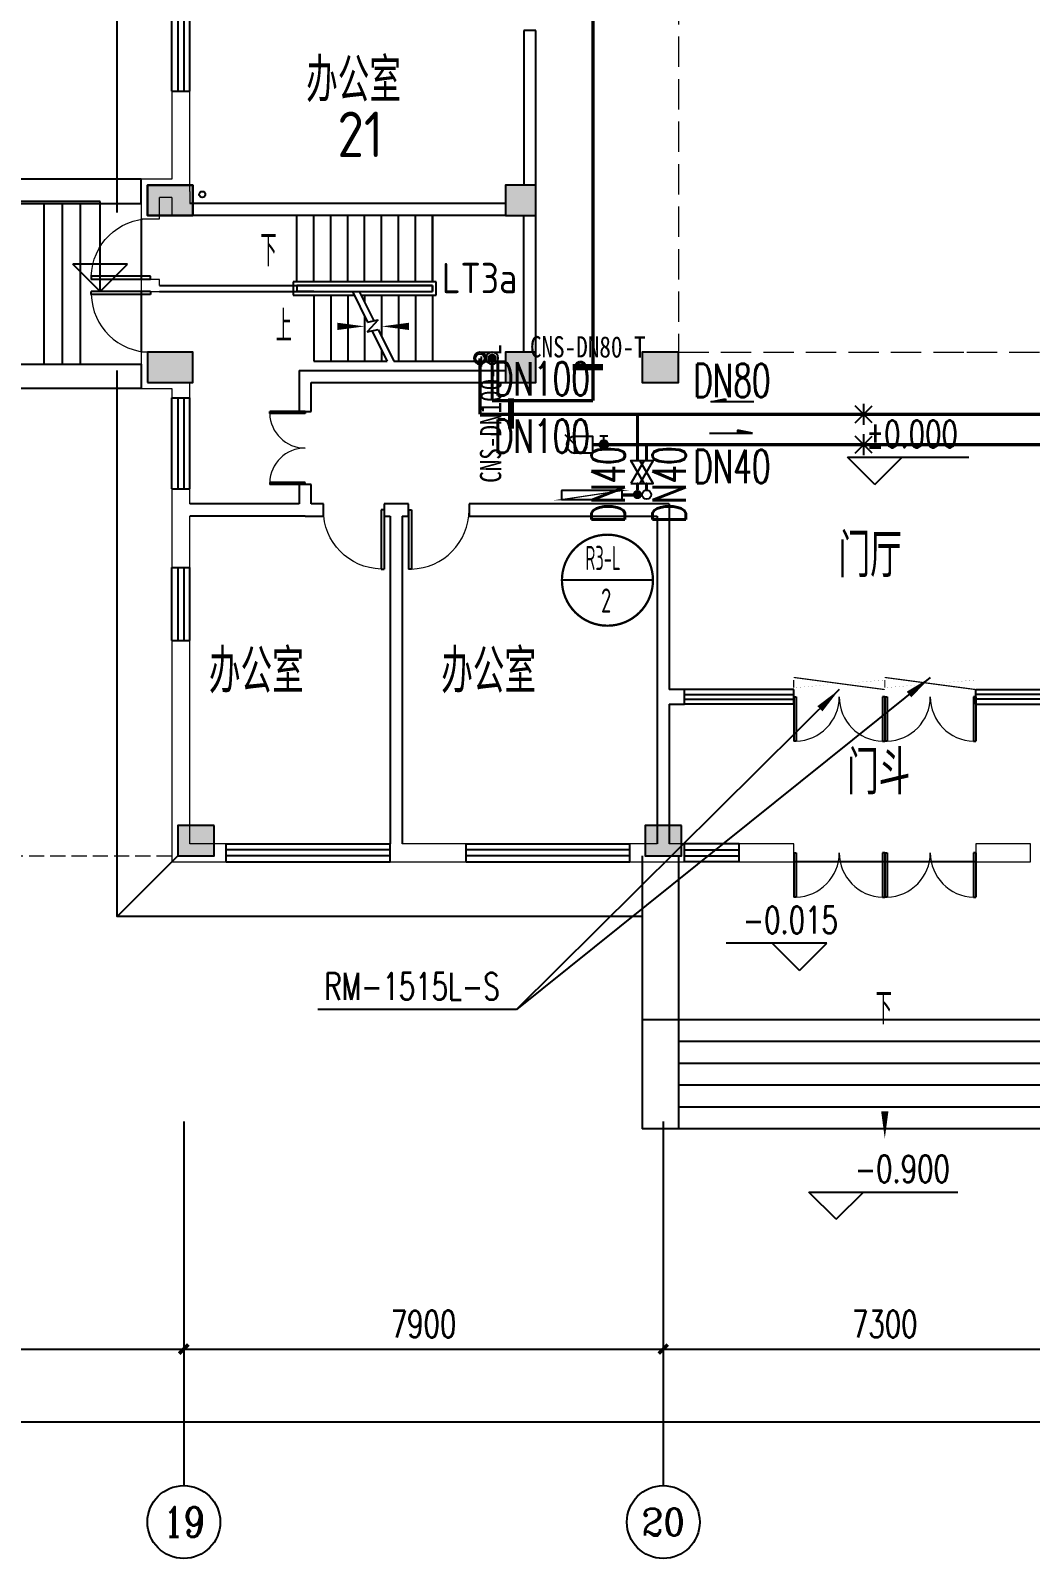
# Model space of a CAD drawing. Extents: x -70335 to 1144202, y 0 to 1100440.
# Drawn here: x 1063317 to 1079792, y 834676 to 859854 of the extents above; entities that cross this region are included whole.
import ezdxf
from ezdxf.enums import TextEntityAlignment as Align

# ---------------------------------------------------------------- set-up
doc = ezdxf.new("R2010")
doc.units = 0
doc.header["$LTSCALE"] = 1000
doc.linetypes.add('DASH', pattern=[0.35, 0.25, -0.1])
for name, color, linetype in [('0-供暖管道管径标注', 4, 'Continuous'), ('1-风管标注', 4, 'Continuous'), ('2-房间名称', 7, 'Continuous'), ('3-建筑', 7, 'Continuous'), ('3-淡显', 8, 'Continuous'), ('AXIS_TEXT', 7, 'Continuous'), ('DIM_IDEN', 3, 'Continuous'), ('DIM_LEAD', 3, 'Continuous'), ('EQ-采暖分集水器', 7, 'Continuous'), ('H-fujian', 7, 'Continuous'), ('PIPE-暖供支管', 4, 'Continuous'), ('PIPE-暖供水', 1, 'Continuous'), ('PIPE-暖回水', 1, 'DASH'), ('VALVE-暖供水', 7, 'Continuous'), ('VALVE-暖回水', 7, 'Continuous'), ('VPIPE-暖供水', 3, 'Continuous'), ('VPIPE-暖回水', 2, 'DASH'), ('VRV-配件', 1, 'Continuous'), ('抗震支吊架', 2, 'Continuous'), ('水', 5, 'Continuous'), ('设备以及附件层', 7, 'Continuous')]:
    doc.layers.add(name, color=color, linetype=linetype)
doc.layers.add('3-深度淡显', color=252, linetype='Continuous', lineweight=0)
doc.styles.add('_TCH_AXIS', font='COMPLEX', dxfattribs={"bigfont": 'GBCBIG'})
doc.styles.add('_TCH_DIM', font='SIMPLEX', dxfattribs={"bigfont": 'GBCBIG'})
doc.styles.add('_TCH_DIM_T3', font='SIMPLEX', dxfattribs={"width": 0.7058823529411765, "bigfont": 'GBCBIG'})
doc.styles.add('A_DIM', font='simplex.shx', dxfattribs={"width": 0.7, "bigfont": 'gbcbig.shx'})
doc.styles.add('COMPLEX', font='COMPLEX')
doc.styles.add('kzcad', font='', dxfattribs={"width": 0.8})
doc.styles.get("Standard").update_dxf_attribs({"font": 'gbenor.shx', "bigfont": 'gbcbig.shx'})
doc.styles.add('设备标注', font='simplex.shx', dxfattribs={"width": 0.7, "bigfont": 'gbcbig.shx'})
doc.styles.get('kzcad').set_extended_font_data('SimSun')
doc.dimstyles.new('_TCH_ARCH&&150', dxfattribs={"dimtxt": 446.25, "dimasz": 150, "dimexe": 375, "dimexo": 450, "dimgap": 189.375, "dimtad": 1, "dimdec": 0, "dimzin": 0, "dimdsep": 46, "dimtxsty": '_TCH_DIM_T3', "dimblk": 'ARCHTICK', "dimcen": 0.09, "dimclrt": 7, "dimazin": 2, "dimtfac": 1, "dimtdec": 0, "dimtix": 1, "dimtmove": 2, "dimatfit": 3, "dimfxl": 1, "dimtolj": 1, "dimtzin": 0, "dimarcsym": 0})

# ---------------------------------------------------------------- blocks, each defined once
blk = doc.blocks.new('*U45')
at = {"layer": 'H-fujian', "color": 30, "const_width": 20}
blk.add_lwpolyline([(-4823.906009129239, -3672.561507411955), (-3323.906009129004, -3672.561507411953), (-3323.906009129004, -3872.561507411953), (-4823.906009129239, -3872.561507411955)], close=True, dxfattribs=at)
blk.add_lwpolyline([(-3323.906009129004, -3872.561507411953), (-4823.906009129239, -3672.561507411955)], dxfattribs=at)
blk = doc.blocks.new('$VALVE$00000295')
at = {"color": 2}
blk.add_lwpolyline([(-125.1919539347655, 72.27960830461234), (-125.1919539347655, -72.27960830461234), (125.1919539347655, 72.27960830461234), (125.1919539347655, -72.27960830461234), (-125.1919539347655, 72.27960830461234)], dxfattribs=at)
for p in [(-125.1919539347655, 0), (125.1919539347655, 0)]:
    blk.add_point(p, dxfattribs=at)
blk = doc.blocks.new('$VALVE$00000780')
at = {"layer": '设备以及附件层'}
for points in [[(-37.25179402805225, -37.25179402805225), (37.25179402805225, 37.25179402805225)], [(37.25179402805225, -37.25179402805225), (-37.25179402805225, 37.25179402805225)], [(0, 45.48797302508319), (0, -45.48797302493767)]]:
    blk.add_lwpolyline(points, dxfattribs=at)
blk = doc.blocks.new('$VALVE$00000927')
h = blk.add_hatch(color=256)
edge = h.paths.add_edge_path()
edge.add_arc((0, 118.3568024529086), 48.35176755389257, 0, 360)
blk.add_lwpolyline([(91.99361626553218, 436.0630503451684, 0.9999999999999999), (-91.99361626553218, 436.0630503451684)], format="xyb")
for points in [[(0, 436.0630503451684), (106.7870583275799, 542.8501086726901)], [(48.35176755394787, 118.3568024529086), (92.00977652252186, 118.3568024529377)], [(92.00977652252186, 74.73444948944962), (92.00977652252186, 161.9791554163967)]]:
    blk.add_lwpolyline(points)
blk.add_lwpolyline([(-91.99361626547761, 436.0630503451684), (91.99361626559403, 436.0630503451684), (91.99361626559403, 241.8554641453957), (-91.99361626547761, 241.8554641453957)], close=True)
at = {"const_width": 40}
blk.add_lwpolyline([(0, 0), (0, 241.8554641453957)], dxfattribs=at)
blk.add_circle((0, 118.3568024529086), 48.35176755389257)
blk = doc.blocks.new('坡向')
at = {"layer": '1-风管标注'}
h = blk.add_hatch(color=256, dxfattribs=at)
h.dxf.hatch_style = 1
h.paths.add_polyline_path([(-283165.9492129674, -104624.4553798684), (-283165.9492129674, -104869.3922791616), (-283119.2745741517, -104869.3922791616)])
for p, q in [((-283165.9492129674, -105333.7510898603), (-283165.9492129674, -104624.4553798684)), ((-283165.9492129674, -104624.4553798684), (-283119.2745741517, -104869.3922791616)), ((-283119.2745741517, -104869.3922791616), (-283165.9492129674, -104869.3922791616))]:
    blk.add_line(p, q, dxfattribs=at)
blk = doc.blocks.new('shui2')
at = {"layer": '水'}
blk.add_circle((566145.0230377471, 435408.2057931646), 50, dxfattribs=at)
blk = doc.blocks.new('$DorLib2D$00000001')
for p, q in [((0.45, 0.9750000000000001), (0.5000000000000002, 0.9750000000000001)), ((0.45, 0), (0.45, 0.9750000000000001)), ((0.5, 0), (0.5, 0.9750000000000001)), ((0.5, 0), (0.45, 0))]:
    blk.add_line(p, q)
at = {"lineweight": 13}
blk.add_arc((0.475, 0), 0.975, 91.4692835813538, 180, dxfattribs=at)
blk = doc.blocks.new('$TCHSYS$WIN2D')
for p, q in [((-0.5, 0.5), (0.5, 0.5)), ((-0.5, 0.5), (-0.4999999999999999, -0.5)), ((0.5, 0.5), (0.4999999999999998, -0.5)), ((0.5, 0.1666666666666666), (-0.5, 0.1666666666666666)), ((0.5, -0.1666666666666667), (-0.5, -0.1666666666666667)), ((-0.4999999999999999, -0.5), (0.5, -0.5))]:
    blk.add_line(p, q)
blk = doc.blocks.new('$DorLib2D$00000002')
for p, q in [((-0.5, -5.684341886080802e-17), (-0.5000000000000007, 0.4875)), ((-0.4750000000000007, 0.4875), (-0.5000000000000007, 0.4875)), ((-0.475, -2.842170943040401e-17), (-0.4750000000000007, 0.4875)), ((0.475, -2.842170943040401e-17), (0.4750000000000007, 0.4875)), ((0.4750000000000007, 0.4875), (0.5000000000000007, 0.4875)), ((0.5, -5.684341886080802e-17), (0.5000000000000007, 0.4875)), ((-0.5, -5.684341886080802e-17), (-0.475, -2.842170943040401e-17)), ((0.5, -5.684341886080802e-17), (0.475, -2.842170943040401e-17))]:
    blk.add_line(p, q)
at = {"lineweight": 13}
for centre, start, end in [((-0.4875, -4.263256414560601e-17), 0, 88.53071641864632), ((0.4875, -4.263256414560601e-17), 91.4692835813537, 180)]:
    blk.add_arc(centre, 0.4875, start, end, dxfattribs=at)
blk = doc.blocks.new('_AXISO')
blk.add_circle((0, 0), 0.5)
at = {"layer": 'AXIS_TEXT', "style": 'COMPLEX', "width": 1.041666666666667}
blk.add_attdef('A', text='', height=0.56, dxfattribs=at).set_placement((-0.25, -0.28), (0.25, -0.28), align=Align.FIT)
blk = doc.blocks.new('_ArchTick')
at = {"color": 0, "linetype": 'ByBlock', "const_width": 0.4}
blk.add_lwpolyline([(-0.5, -0.5), (0.5, 0.5)], dxfattribs=at)
blk = doc.blocks.new('*D3050')
at = {"layer": '3-建筑', "color": 0, "lineweight": -2, "transparency": 16777216}
for p, q in [((949941.7263873867, 841425.5972253473), (949941.7263873867, 836550.5972340291)), ((1089141.726380087, 841425.5972427108), (1089141.726380087, 836550.5972340291)), ((949941.7263873867, 836925.5972340291), (1089141.726380087, 836925.5972340291))]:
    blk.add_line(p, q, dxfattribs=at)
at = {"layer": 'Defpoints', "color": 0, "transparency": 16777216}
for p in [(949941.7263873867, 841875.5972253473), (1089141.726380087, 841875.5972427108), (1089141.726380087, 836925.5972340291)]:
    blk.add_point(p, dxfattribs=at)
at = {"layer": '3-建筑', "color": 0, "lineweight": -2, "transparency": 16777216, "xscale": 150, "yscale": 150, "zscale": 150, "rotation": 180}
blk.add_blockref('_ArchTick', (949941.7263873867, 836925.5972340291), dxfattribs=at)
at = {"layer": '3-建筑', "color": 0, "lineweight": -2, "transparency": 16777216, "xscale": 150, "yscale": 150, "zscale": 150}
blk.add_blockref('_ArchTick', (1089141.726380087, 836925.5972340291), dxfattribs=at)
at = {"layer": '3-建筑', "color": 7, "transparency": 16777216, "insert": (1019541.726383737, 837338.0972340291), "char_height": 446.25, "attachment_point": 5, "style": '_TCH_DIM_T3'}
blk.add_mtext('\\A1;139200', dxfattribs=at)
blk = doc.blocks.new('*D3069')
at = {"layer": '3-建筑', "color": 0, "lineweight": -2, "transparency": 16777216}
for p, q in [((1057641.726377227, 841425.5972387815), (1057641.726377227, 837750.5972392929)), ((1065841.726377227, 841425.5972398043), (1065841.726377227, 837750.5972392929)), ((1057641.726377227, 838125.5972392929), (1065841.726377227, 838125.5972392929))]:
    blk.add_line(p, q, dxfattribs=at)
at = {"layer": 'Defpoints', "color": 0, "transparency": 16777216}
for p in [(1057641.726377227, 841875.5972387815), (1065841.726377227, 841875.5972398043), (1065841.726377227, 838125.5972392929)]:
    blk.add_point(p, dxfattribs=at)
at = {"layer": '3-建筑', "color": 0, "lineweight": -2, "transparency": 16777216, "xscale": 150, "yscale": 150, "zscale": 150, "rotation": 180}
blk.add_blockref('_ArchTick', (1057641.726377227, 838125.5972392929), dxfattribs=at)
at = {"layer": '3-建筑', "color": 0, "lineweight": -2, "transparency": 16777216, "xscale": 150, "yscale": 150, "zscale": 150}
blk.add_blockref('_ArchTick', (1065841.726377227, 838125.5972392929), dxfattribs=at)
at = {"layer": '3-建筑', "color": 7, "transparency": 16777216, "insert": (1061741.726377227, 838538.0972392929), "char_height": 446.25, "attachment_point": 5, "style": '_TCH_DIM_T3'}
blk.add_mtext('\\A1;8200', dxfattribs=at)
blk = doc.blocks.new('*D3070')
at = {"layer": '3-建筑', "color": 0, "lineweight": -2, "transparency": 16777216}
for p, q in [((1065841.726377227, 841425.5972398043), (1065841.726377227, 837750.5972402971)), ((1073741.726377227, 841425.5972407898), (1073741.726377227, 837750.5972402971)), ((1065841.726377227, 838125.5972402971), (1073741.726377227, 838125.5972402971))]:
    blk.add_line(p, q, dxfattribs=at)
at = {"layer": 'Defpoints', "color": 0, "transparency": 16777216}
for p in [(1065841.726377227, 841875.5972398043), (1073741.726377227, 841875.5972407898), (1073741.726377227, 838125.5972402971)]:
    blk.add_point(p, dxfattribs=at)
at = {"layer": '3-建筑', "color": 0, "lineweight": -2, "transparency": 16777216, "xscale": 150, "yscale": 150, "zscale": 150, "rotation": 180}
blk.add_blockref('_ArchTick', (1065841.726377227, 838125.5972402971), dxfattribs=at)
at = {"layer": '3-建筑', "color": 0, "lineweight": -2, "transparency": 16777216, "xscale": 150, "yscale": 150, "zscale": 150}
blk.add_blockref('_ArchTick', (1073741.726377227, 838125.5972402971), dxfattribs=at)
at = {"layer": '3-建筑', "color": 7, "transparency": 16777216, "insert": (1069791.726377227, 838538.0972402971), "char_height": 446.25, "attachment_point": 5, "style": '_TCH_DIM_T3'}
blk.add_mtext('\\A1;7900', dxfattribs=at)
blk = doc.blocks.new('*D3071')
at = {"layer": '3-建筑', "color": 0, "lineweight": -2, "transparency": 16777216}
for p, q in [((1073741.726377227, 841425.5972407898), (1073741.726377227, 837750.5972412451)), ((1081041.726377227, 841425.5972417004), (1081041.726377227, 837750.5972412451)), ((1073741.726377227, 838125.5972412451), (1081041.726377227, 838125.5972412451))]:
    blk.add_line(p, q, dxfattribs=at)
at = {"layer": 'Defpoints', "color": 0, "transparency": 16777216}
for p in [(1073741.726377227, 841875.5972407898), (1081041.726377227, 841875.5972417004), (1081041.726377227, 838125.5972412451)]:
    blk.add_point(p, dxfattribs=at)
at = {"layer": '3-建筑', "color": 0, "lineweight": -2, "transparency": 16777216, "xscale": 150, "yscale": 150, "zscale": 150, "rotation": 180}
blk.add_blockref('_ArchTick', (1073741.726377227, 838125.5972412451), dxfattribs=at)
at = {"layer": '3-建筑', "color": 0, "lineweight": -2, "transparency": 16777216, "xscale": 150, "yscale": 150, "zscale": 150}
blk.add_blockref('_ArchTick', (1081041.726377227, 838125.5972412451), dxfattribs=at)
at = {"layer": '3-建筑', "color": 7, "transparency": 16777216, "insert": (1077391.726377227, 838538.0972412451), "char_height": 446.25, "attachment_point": 5, "style": '_TCH_DIM_T3'}
blk.add_mtext('\\A1;7300', dxfattribs=at)

msp = doc.modelspace()

# ---------------------------------------------------------------- hatches: boundary and pattern name
at = {"layer": '3-淡显'}
h = msp.add_hatch(color=252, dxfattribs=at)
h.dxf.hatch_style = 1
h.paths.add_polyline_path([(1065991.72637697, 856803.7165520671), (1065241.726379857, 856803.7165520671), (1065241.726379857, 857303.7165472824), (1065991.72637697, 857303.7165472824)])
h = msp.add_hatch(color=256, dxfattribs=at)
h.dxf.hatch_style = 1
h.paths.add_polyline_path([(1065991.728158318, 856803.7165591253), (1065991.728158318, 857303.7165591253), (1065241.728158318, 857303.7165591253), (1065241.728158318, 856803.7165591253)])
for points in [[(1071641.726371333, 856803.7165628993), (1071641.726371333, 857303.7165628993), (1071141.726371333, 857303.7165628993), (1071141.726372292, 856803.7165619411)], [(1065991.726382228, 854553.7165570192), (1065241.726382144, 854553.7165570395), (1065241.72638219, 854053.716557192), (1065991.726382274, 854053.716557154)], [(1071641.726384609, 854053.7165582316), (1071641.726384609, 854553.7165582316), (1071141.726384609, 854553.7165582316), (1071141.726385567, 854053.7165572734)]]:
    msp.add_hatch(color=256, dxfattribs=at).paths.add_polyline_path(points)
h = msp.add_hatch(color=256, dxfattribs=at)
h.dxf.hatch_style = 1
h.paths.add_polyline_path([(1071141.728156848, 856803.7176300224), (1071641.728156848, 856803.7176300224), (1071641.728156848, 857303.7176300224), (1071141.728156848, 857303.7176300224)])
h = msp.add_hatch(color=256, dxfattribs=at)
h.dxf.hatch_style = 1
h.paths.add_polyline_path([(1065991.728158318, 854053.7165591253), (1065991.728158318, 854553.7165591253), (1065241.728158318, 854553.7165591253), (1065241.728158318, 854053.7165591253)])
h = msp.add_hatch(color=256, dxfattribs=at)
h.dxf.hatch_style = 1
h.paths.add_polyline_path([(1071141.728156848, 854053.7165448237), (1071641.728156848, 854053.7165448237), (1071641.728156848, 854553.7165448237), (1071141.728156848, 854553.7165448237)])
h = msp.add_hatch(color=256, dxfattribs=at)
h.dxf.hatch_style = 1
h.paths.add_polyline_path([(1073991.728158318, 854053.7165591253), (1073991.728158318, 854553.7165591253), (1073391.728158318, 854553.7165591253), (1073391.728158318, 854053.7165591253)])
h = msp.add_hatch(color=256, dxfattribs=at)
h.dxf.hatch_style = 1
h.paths.add_polyline_path([(1065741.728158318, 846753.7165591253), (1065741.728158318, 846253.7165591253), (1066341.728158318, 846253.7165591253), (1066341.728158318, 846753.7165591253)])
h = msp.add_hatch(color=256, dxfattribs=at)
h.dxf.hatch_style = 1
h.paths.add_polyline_path([(1073441.728158318, 846753.7165591253), (1073441.728158318, 846253.7165591253), (1074041.728158318, 846253.7165591253), (1074041.728158318, 846753.7165591253)])
at = {"layer": 'VPIPE-暖回水', "linetype": 'DASH'}
for points in [[(1070996.841532468, 854453.4102197565), (1070995.202602523, 854469.0035965679), (1070990.357441792, 854483.9154679872), (1070982.517807046, 854497.4941136785), (1070972.026327945, 854509.1460816674), (1070959.341532468, 854518.3621250404), (1070945.017807046, 854524.7394584786), (1070929.681167214, 854527.9993619091), (1070914.001897723, 854527.9993619091), (1070898.66525789, 854524.7394584786), (1070884.341532468, 854518.3621250404), (1070871.656736991, 854509.1460816674), (1070861.16525789, 854497.4941136785), (1070853.325623145, 854483.9154679872), (1070848.480462413, 854469.0035965679), (1070846.841532468, 854453.4102197565), (1070848.480462413, 854437.8168429452), (1070853.325623145, 854422.9049715259), (1070861.16525789, 854409.3263258346), (1070871.656736991, 854397.6743578457), (1070884.341532468, 854388.4583144727), (1070898.66525789, 854382.0809810344), (1070914.001897723, 854378.821077604), (1070929.681167214, 854378.821077604), (1070945.017807046, 854382.0809810344), (1070959.341532468, 854388.4583144727), (1070972.026327945, 854397.6743578457), (1070982.517807046, 854409.3263258346), (1070990.357441792, 854422.9049715259), (1070995.202602523, 854437.8168429452)], [(1073391.260149758, 852207.2438445349), (1073389.621219813, 852222.8372213462), (1073384.776059081, 852237.7490927655), (1073376.936424336, 852251.3277384568), (1073366.444945235, 852262.9797064457), (1073353.760149758, 852272.1957498187), (1073339.436424336, 852278.573083257), (1073324.099784503, 852281.8329866874), (1073308.420515013, 852281.8329866874), (1073293.08387518, 852278.573083257), (1073278.760149758, 852272.1957498187), (1073266.075354281, 852262.9797064457), (1073255.58387518, 852251.3277384568), (1073247.744240435, 852237.7490927655), (1073242.899079703, 852222.8372213462), (1073241.260149758, 852207.2438445349), (1073242.899079703, 852191.6504677235), (1073247.744240435, 852176.7385963042), (1073255.58387518, 852163.1599506129), (1073266.075354281, 852151.507982624), (1073278.760149758, 852142.291939251), (1073293.08387518, 852135.9146058128), (1073308.420515013, 852132.6547023823), (1073324.099784503, 852132.6547023823), (1073339.436424336, 852135.9146058128), (1073353.760149758, 852142.291939251), (1073366.444945235, 852151.507982624), (1073376.936424336, 852163.1599506129), (1073384.776059081, 852176.7385963042), (1073389.621219813, 852191.6504677235)]]:
    msp.add_hatch(color=256, dxfattribs=at).paths.add_polyline_path(points)

# ---------------------------------------------------------------- linework, layer by layer
at = {"layer": '2-房间名称'}
for p, q in [((1064462.205039728, 857039.04518979), (1060910.951485625, 857039.04518979)), ((1064462.205039728, 855552.045196125), (1064462.205039728, 857039.04518979)), ((1064462.205039728, 855552.045196125), (1064012.205039728, 856002.045196125)), ((1064912.205039728, 856002.045196125), (1064012.205039728, 856002.045196125)), ((1064462.205039728, 855552.045196125), (1064912.205039728, 856002.045196125)), ((1077228.262431179, 852373.8898484209), (1076778.262431179, 852823.8898484209)), ((1076778.262431179, 852823.8898484209), (1078778.696345041, 852823.8898484209)), ((1077228.262431179, 852373.8898484209), (1077678.262431179, 852823.8898484209)), ((1076436.664815086, 844816.7627299768), (1074780.008147166, 844816.7627299768)), ((1075986.664815086, 844366.7627299768), (1075536.664815086, 844816.7627299768)), ((1075986.664815086, 844366.7627299768), (1076436.664815086, 844816.7627299768)), ((1076592.743892082, 840264.1119447364), (1076142.743892082, 840714.1119447364)), ((1076142.743892082, 840714.1119447364), (1078593.743892082, 840714.1119447364)), ((1076592.743892082, 840264.1119447364), (1077042.743892082, 840714.1119447364))]:
    msp.add_line(p, q, dxfattribs=at)
at = {"layer": '3-建筑'}
for p, q in [((1071641.726384956, 859853.7165628948), (1071441.726384959, 859853.7165628948)), ((1071441.726384959, 859853.7165628948), (1071441.726384956, 857303.7165630066)), ((1071641.726384968, 857303.7165630066), (1071641.726384956, 859853.7165628948)), ((1063541.726368909, 854353.7165627461), (1063541.726368909, 857003.7165462321)), ((1063841.726368909, 854353.7165627461), (1063841.726368909, 857003.7165462321)), ((1064141.726368909, 854353.7165627461), (1064141.726368909, 857003.7165462321)), ((1071141.72637193, 857003.7165525715), (1065941.726379497, 857003.7165428528)), ((1065141.726379204, 856753.7165646121), (1065141.726379411, 855753.7165646121)), ((1071141.726372313, 856803.7165619634), (1065641.726379571, 856803.7165516746)), ((1069941.726388846, 856803.7165624558), (1067701.726388846, 856803.7165624558)), ((1067701.726388833, 855713.7165624769), (1067701.726388846, 856803.7165624558)), ((1067981.726388833, 855713.7165624769), (1067981.726388846, 856803.7165624558)), ((1068261.726388833, 855713.7165624769), (1068261.726388846, 856803.7165624558)), ((1068541.726388833, 855713.7165624769), (1068541.726388846, 856803.7165624558)), ((1068821.726388833, 855713.7165624769), (1068821.726388846, 856803.7165624558)), ((1069101.726388833, 855713.7165624769), (1069101.726388846, 856803.7165624558)), ((1069381.726388833, 855713.7165624769), (1069381.726388846, 856803.7165624558)), ((1069661.726388833, 855713.7165624769), (1069661.726388846, 856803.7165624558)), ((1069941.726388833, 855713.7165624769), (1069941.726388846, 856803.7165624558)), ((1071141.726372313, 856803.7165624776), (1069941.726388846, 856803.7165624558)), ((1069941.726388846, 856803.7165624558), (1069941.726388841, 855713.7165624769)), ((1071441.72638886, 854553.716558246), (1071441.726388846, 856803.7165624558)), ((1071441.726384962, 854553.716558246), (1071441.726384949, 856803.716562516)), ((1071641.726384962, 854553.716558246), (1071641.726384963, 856803.7165629341)), ((1065141.726379453, 855553.7165627669), (1065141.726379659, 854553.7165627669)), ((1065441.726379446, 855653.7165655476), (1069941.726388822, 855653.7165625524)), ((1065441.726379462, 855553.7165655566), (1069941.726388755, 855553.7165625524)), ((1067641.726389013, 855713.7165624653), (1067641.726389013, 855493.7165624388)), ((1070001.726389013, 855713.7165624653), (1067641.726389013, 855713.7165624653)), ((1069941.726388846, 855653.7165624558), (1067701.726388846, 855653.7165624558)), ((1067701.726388631, 855653.7165624653), (1067701.726388631, 855553.7165624653)), ((1069941.726389013, 855653.7165624653), (1067701.726388631, 855653.7165624653)), ((1067701.726388631, 855553.7165624653), (1068619.628448943, 855553.716562449)), ((1067981.726388846, 855553.7165624558), (1067701.726388846, 855553.7165624558)), ((1067981.726388846, 855553.7165624558), (1068619.628448948, 855553.7165624374)), ((1068619.628448993, 855553.7165624374), (1068870.959399851, 855048.8507435693)), ((1068731.334406226, 855553.7165624374), (1069941.726388846, 855553.7165624558)), ((1068731.334406183, 855553.7165624374), (1068972.421289453, 855069.4287089023)), ((1068731.33440622, 855553.7165624489), (1069941.726389013, 855553.7165624653)), ((1069941.726389013, 855553.7165624653), (1069941.726389013, 855653.7165624653)), ((1069941.726388829, 855653.7165624875), (1069941.726388835, 855553.7165624892)), ((1069941.726388822, 855653.7165625524), (1069941.726388755, 855553.7165625524)), ((1070001.726389013, 855493.7165624388), (1070001.726389013, 855713.7165624653)), ((1067641.726389013, 855493.7165624388), (1068649.497488386, 855493.7165624253)), ((1067981.726388887, 855493.7165624254), (1067981.726388846, 854403.7165624558)), ((1068261.726388833, 855493.7165624254), (1068261.726388846, 854403.7165624558)), ((1068541.726388887, 855493.7165624254), (1068541.726388846, 854403.7165624558)), ((1068761.203445669, 855493.7165624253), (1070001.726389013, 855493.7165624388)), ((1068821.726388833, 855493.7165624254), (1068821.726388838, 855372.1399513744)), ((1069101.726388887, 855493.7165624254), (1069101.726388844, 854809.6846357982)), ((1069381.726388833, 855493.7165624254), (1069381.726388846, 854403.7165624558)), ((1069661.726388833, 855493.7165624254), (1069661.726388846, 854403.7165624558)), ((1069941.726388833, 855493.7165624254), (1069941.726388846, 854403.7165624558)), ((1069941.726388835, 855493.7165624253), (1069941.726388846, 854403.7165624558)), ((1068821.726388841, 855147.7484889987), (1068821.726388846, 854403.7165624558)), ((1069045.830540627, 855084.317185812), (1068860.562612306, 854889.3247825425)), ((1068870.959399851, 855048.8507435693), (1069045.830540627, 855084.317185812)), ((1068860.562612306, 854889.3247825425), (1069043.599847459, 854926.4474292642)), ((1068942.137957847, 854905.8694639292), (1069192.118371447, 854403.7165624686)), ((1069043.599847459, 854926.4474292642), (1069303.824328727, 854403.7165624684)), ((1069101.726388836, 854585.2931734401), (1069101.726388846, 854403.7165624558)), ((1067981.726388846, 854403.7165624558), (1069192.118371394, 854403.7165624686)), ((1069303.824328728, 854403.7165624684), (1069941.726388846, 854403.7165624558)), ((1069941.726388846, 854403.7165624558), (1071141.726384918, 854403.716562437)), ((1067741.726379701, 854253.7165583973), (1071141.726385205, 854253.7165607451)), ((1067741.726379701, 854253.7165583973), (1067741.726379844, 853573.6951243938)), ((1067941.726379754, 854053.7165585354), (1071141.726385588, 854053.7165607382)), ((1067941.726379859, 853573.6951244351), (1067941.726379754, 854053.7165585354)), ((1067741.726379844, 853573.6951243938), (1067941.726379859, 853573.6951244351)), ((1067941.726380107, 852373.6951243819), (1067741.726380092, 852373.6951243405)), ((1067741.726380092, 852373.6951243405), (1067741.726380156, 852053.7165591326)), ((1067941.726380168, 852053.7165591301), (1067941.726380107, 852373.6951243819)), ((1067741.726380156, 852053.7165591326), (1065941.726380534, 852053.7165591323)), ((1068141.726371198, 852053.716559134), (1067941.726380168, 852053.7165591301)), ((1068141.726371199, 851853.7165591365), (1068141.726371198, 852053.716559134)), ((1069341.726371205, 852053.7165591277), (1069141.726371272, 852053.7165591322)), ((1069141.726371272, 852053.7165591322), (1069141.726371272, 851853.7165591543)), ((1069541.726371195, 852053.7165591277), (1069341.726371205, 852053.7165591277)), ((1069541.726371195, 851853.7165591372), (1069541.726371195, 852053.7165591277)), ((1073841.726381257, 852053.7165591235), (1070541.726371269, 852053.7165591267)), ((1070541.726371269, 852053.7165591267), (1070541.726371269, 851853.7165591373)), ((1073841.726381257, 852053.7165591235), (1073841.726381261, 848993.7165592506)), ((1067841.726380198, 851853.716559127), (1065941.726381271, 851853.7165591164)), ((1067841.726380198, 851853.716559127), (1068141.726371199, 851853.7165591365)), ((1069141.726371272, 851853.7165591543), (1069241.726371202, 851853.7165591519)), ((1069241.726371202, 851853.7165591519), (1069241.72637121, 846453.7165591723)), ((1069441.726371204, 851853.716559136), (1069541.726371195, 851853.7165591372)), ((1069441.726371204, 851853.716559136), (1069441.726371211, 846453.7165591711)), ((1070541.726371269, 851853.7165591373), (1073641.726381249, 851853.7165591368)), ((1073641.726381249, 851853.7165591368), (1073641.726381266, 848853.7165592507)), ((1073641.726381266, 848853.7165592507), (1073641.726381279, 846453.7165591853)), ((1074091.726385235, 848993.716559244), (1073841.726381261, 848993.7165592506)), ((1074091.726385234, 848753.7165592543), (1074091.726385235, 848993.716559244)), ((1073841.726381271, 848753.7165592504), (1073841.726381274, 846453.7165591847)), ((1073841.726381271, 848753.7165592504), (1074091.726385234, 848753.7165592543)), ((1073391.726370907, 846253.7165592154), (1073391.726370907, 841753.7165556718)), ((1073991.726370907, 846253.7165591014), (1073991.726370907, 841753.7165556718)), ((1077391.726385222, 846153.7165591696), (1075891.726385222, 846153.7165591756)), ((1078891.726385229, 846153.7165591635), (1077391.726385229, 846153.7165591696)), ((1065841.72637835, 841875.5972398045), (1065841.726379098, 835875.5972398045)), ((1073991.726370907, 841753.7165556718), (1073391.726370907, 841753.7165556718)), ((1073741.72637835, 841875.5972407899), (1073741.726379098, 835875.5972407899))]:
    msp.add_line(p, q, dxfattribs=at)
for points in [[(1065141.72637907, 857003.7165462321), (1065141.72637907, 857403.7165462321), (1062641.726367917, 857403.7165462321), (1062641.726367917, 857003.7165462321), (1065141.72637907, 857003.7165462321)], [(1065141.726380061, 854353.7165627461), (1065141.726380061, 853953.7165627461), (1062641.726368909, 853953.7165627461), (1062641.726368909, 854353.7165627461), (1065141.726380061, 854353.7165627461)], [(1081391.726377444, 843553.7165520772), (1073391.726370578, 843553.7165522571)], [(1080791.726377462, 843193.7165520907), (1073991.72637061, 843193.7165522436)], [(1080791.726377454, 842833.7165520907), (1073991.726370602, 842833.7165522436)], [(1080791.726377446, 842473.7165520907), (1073991.726370594, 842473.7165522436)], [(1080791.726377438, 842113.7165520907), (1073991.726370586, 842113.7165522436)], [(1080791.726377429, 841753.7165520907), (1073991.726370578, 841753.7165522436)]]:
    msp.add_lwpolyline(points, dxfattribs=at)
for points in [[(1067561.726388846, 856228.7165624558, 0, 0, 0), (1070691.726388846, 856228.7165624558, 0, 0, 0), (1070691.726388846, 854978.7165624558, 0, 0, 0), (1069101.726388846, 854978.7165624558, 0, 120, 0), (1069551.726388846, 854978.7165624558, 0, 0, 0)], [(1067841.726388846, 854978.7165624558, 0, 0, 0), (1068821.726388846, 854978.7165624558, 0, 120, 0), (1068371.726388846, 854978.7165624558, 0, 0, 0)], [(1077391.726374004, 843318.4349191295, 0, 0, 0), (1077391.726374004, 841594.2161351335, 0, 120, 0), (1077391.726374004, 842044.2161351335, 0, 0, 0)]]:
    msp.add_lwpolyline(points, format="xyseb", dxfattribs=at)
at = {"layer": '3-淡显'}
for p, q in [((1071641.726371333, 857303.7165628993), (1071141.726371333, 857303.7165628993)), ((1071141.726371333, 857303.7165628993), (1071141.726372292, 856803.7165619411)), ((1071641.726371333, 856803.7165628993), (1071641.726371333, 857303.7165628993)), ((1071141.726372292, 856803.7165619411), (1071641.726371333, 856803.7165628993)), ((1065991.726382228, 854553.7165570192), (1065241.726382144, 854553.7165570395)), ((1065241.726382144, 854553.7165570395), (1065241.72638219, 854053.716557192)), ((1065991.726382274, 854053.716557154), (1065991.726382228, 854553.7165570192)), ((1071641.726384609, 854553.7165582316), (1071141.726384609, 854553.7165582316)), ((1071141.726384609, 854553.7165582316), (1071141.726385567, 854053.7165572734)), ((1071641.726384609, 854053.7165582316), (1071641.726384609, 854553.7165582316)), ((1065241.72638219, 854053.716557192), (1065991.726382274, 854053.716557154)), ((1071141.726385567, 854053.7165572734), (1071641.726384609, 854053.7165582316))]:
    msp.add_line(p, q, dxfattribs=at)
for points in [[(1064741.757644097, 856853.716543067), (1064741.757654793, 864603.720010181)], [(1073391.726370907, 845253.7165591004), (1064741.757628088, 845253.7165591287), (1064741.757640508, 854253.716543067)], [(1064741.757628088, 845253.7165591287), (1065741.757629468, 846253.7165591255)]]:
    msp.add_lwpolyline(points, dxfattribs=at)
for points in [[(1065991.72637697, 856803.7165520671), (1065241.726379857, 856803.7165520671), (1065241.726379857, 857303.7165472824), (1065991.72637697, 857303.7165472824)], [(1065241.728158318, 856803.7165591253), (1065991.728158318, 856803.7165591253), (1065991.728158318, 857303.7165591253), (1065241.728158318, 857303.7165591253)], [(1071641.696909318, 857303.7165591253), (1071141.696909318, 857303.7165591253), (1071141.696909318, 856803.7165591253), (1071641.696909318, 856803.7165591253)], [(1065241.728158318, 854053.7165591253), (1065991.728158318, 854053.7165591253), (1065991.728158318, 854553.7165591253), (1065241.728158318, 854553.7165591253)], [(1071641.696909318, 854553.7165591253), (1071141.696909318, 854553.7165591253), (1071141.696909318, 854053.7165591253), (1071641.696909318, 854053.7165591253)], [(1073991.728158318, 854553.7165591253), (1073391.728158318, 854553.7165591253), (1073391.728158318, 854053.7165591253), (1073991.728158318, 854053.7165591253)], [(1066341.728158318, 846753.7165591253), (1065741.728158318, 846753.7165591253), (1065741.728158318, 846253.7165591253), (1066341.728158318, 846253.7165591253)], [(1074041.728158318, 846753.7165591253), (1073441.728158318, 846753.7165591253), (1073441.728158318, 846253.7165591253), (1074041.728158318, 846253.7165591253)]]:
    msp.add_lwpolyline(points, close=True, dxfattribs=at)
at = {"layer": '3-深度淡显'}
for p, q in [((1065941.726379892, 858853.7165168755), (1065641.726379881, 858853.716516934)), ((1065641.726379881, 858853.716516934), (1065641.726379607, 857403.7165468595)), ((1065941.726379564, 857203.716547063), (1065941.726379892, 858853.7165168755)), ((1065141.726379047, 857403.7165462824), (1065141.726379167, 856753.7165646182)), ((1065641.726379607, 857403.7165468595), (1065141.726379047, 857403.7165462824)), ((1065441.726379222, 856753.7165646803), (1065441.726379145, 857103.7165465534)), ((1065641.72637963, 857103.7165467842), (1065441.726379145, 857103.7165465534)), ((1065641.72637963, 857103.7165467842), (1065641.726379571, 856803.7165516746)), ((1065941.726379564, 857203.716547063), (1065941.726379497, 857003.7165428528)), ((1065141.726379167, 856753.7165646182), (1065441.726379222, 856753.7165646803)), ((1065441.726379429, 855753.7165646803), (1065141.726379387, 855753.7165646183)), ((1065141.726379387, 855753.7165646183), (1065141.726379432, 855653.716565662)), ((1065141.726379432, 855653.716565662), (1065141.726379471, 855553.7165627872)), ((1065141.726379471, 855553.7165627872), (1065441.726379461, 855553.7165628495)), ((1065441.726379446, 855653.7165655476), (1065441.726379429, 855753.7165646803)), ((1065241.726382084, 854553.7165629871), (1065141.726379679, 854553.7165627872)), ((1065141.726379679, 854553.7165627872), (1065141.726379742, 854153.7165570707)), ((1065141.726379735, 854253.7165570392), (1065141.726379757, 853953.7165570392)), ((1065941.726380601, 853803.7165394184), (1065941.726380745, 854053.7165571583)), ((1065141.726379757, 853953.7165570392), (1065641.726380609, 853953.7165570613)), ((1065641.726380609, 853953.7165570613), (1065641.72638062, 853803.716539431)), ((1065641.72638062, 853803.716539431), (1065941.726380601, 853803.7165394184)), ((1065941.726380541, 852303.7165393677), (1065641.726380558, 852303.7165393801)), ((1065641.726380558, 852303.7165393801), (1065641.726380527, 851953.7165591354)), ((1065941.726380534, 852053.7165591323), (1065941.726380541, 852303.7165393677)), ((1065641.726381273, 851953.7165591145), (1065641.726381337, 851003.7165539631)), ((1065941.726381323, 851003.7165539819), (1065941.726381271, 851853.7165591164)), ((1065641.726381337, 851003.7165539631), (1065941.726381323, 851003.7165539819)), ((1065941.726381398, 849803.7165539818), (1065641.726381412, 849803.716553963)), ((1065641.726381412, 849803.716553963), (1065641.726381639, 846153.7165591154)), ((1065941.726381608, 846453.7165591228), (1065941.726381398, 849803.7165539818)), ((1066541.726368956, 846453.7165591232), (1065941.726381608, 846453.7165591228)), ((1066541.726368961, 846153.7165591376), (1066541.726368956, 846453.7165591232)), ((1069241.72637121, 846453.7165591723), (1069241.726368961, 846153.7165591767)), ((1070491.726374343, 846453.7165591826), (1069441.726371211, 846453.7165591711)), ((1070491.726374344, 846153.7165591805), (1070491.726374343, 846453.7165591826)), ((1073641.726381279, 846453.7165591853), (1073191.726374343, 846453.7165591918)), ((1073191.726374343, 846453.7165591918), (1073191.726374344, 846153.7165591897)), ((1074091.726374355, 846453.7165591784), (1073841.726381274, 846453.7165591847)), ((1074091.726374354, 846153.7165591836), (1074091.726374355, 846453.7165591784)), ((1075891.72638524, 846453.7165591712), (1074991.726374304, 846453.7165591747)), ((1074991.726374304, 846453.7165591747), (1074991.726374303, 846153.71655918)), ((1075891.726385239, 846153.7165591764), (1075891.72638524, 846453.7165591712)), ((1079791.726374355, 846453.7165591556), (1078891.726385189, 846453.7165591592)), ((1078891.726385189, 846453.7165591592), (1078891.726385187, 846153.7165591643)), ((1079791.726374354, 846153.7165591609), (1079791.726374355, 846453.7165591556)), ((1065641.726381639, 846153.7165591154), (1066541.726368961, 846153.7165591376)), ((1069241.726368961, 846153.7165591767), (1069341.726371216, 846153.7165591691)), ((1069341.726371214, 846153.7165591691), (1070491.726374344, 846153.7165591805)), ((1073191.726374344, 846153.7165591897), (1073741.72638127, 846153.7165591841)), ((1073741.726381269, 846153.7165591841), (1074091.726374354, 846153.7165591836)), ((1074991.726374303, 846153.71655918), (1075891.726385239, 846153.7165591764)), ((1078891.726385187, 846153.7165591643), (1079791.726374354, 846153.7165591609))]:
    msp.add_line(p, q, dxfattribs=at)
at = {"layer": '3-深度淡显', "linetype": 'DASH', "ltscale": 2}
msp.add_lwpolyline([(1078741.726381586, 854553.7165647936), (1080791.726381599, 854553.7165647936), (1080791.726381599, 874453.7165590557), (1073991.726381586, 874453.7165590557), (1073991.726381586, 854553.7165647936), (1078741.726381586, 854553.7165647936)], dxfattribs=at)
at = {"layer": '3-深度淡显', "linetype": 'DASH'}
msp.add_lwpolyline([(950041.7596038082, 846853.7165591255), (950041.7596037982, 836253.7165375911), (973341.757634562, 836253.7165360637), (973341.757634562, 846253.7148369685), (1066341.757629468, 846253.7148369685)], dxfattribs=at)
at = {"layer": 'DIM_IDEN'}
msp.add_line((1073572.055791496, 850796.1931685393), (1072072.055791496, 850796.1931685393), dxfattribs=at)
for points in [[(1070821.554292494, 854453.410220024, 1), (1070622.128772442, 854453.410220024, 1)], [(1071021.554292494, 854453.4102197565, 1), (1070822.128772442, 854453.4102197565, 1)]]:
    msp.add_lwpolyline(points, format="xyb", close=True, dxfattribs=at)
at = {"layer": 'DIM_IDEN', "const_width": 37.5}
msp.add_lwpolyline([(1073572.055791496, 850796.1931685393, 1), (1072072.055791496, 850796.1931685393, 1)], format="xyb", close=True, dxfattribs=at)
at = {"layer": 'DIM_LEAD'}
for p, q in [((1078141.726356546, 849193.7168162373), (1071325.052244264, 843723.5000729812)), ((1078141.726356546, 849193.7168162373), (1071325.052244264, 843723.5000729812)), ((1076641.726356546, 848993.7168162356), (1071325.052244264, 843723.5000729812)), ((1071325.052244264, 843723.5000729812), (1068051.532823087, 843723.5000729812))]:
    msp.add_line(p, q, dxfattribs=at)
for points in [[(1076641.726356546, 848993.7168162356, 0, 120, 0), (1076322.135066141, 848676.9181307943, 0, 0, 0)], [(1078141.726356546, 849193.7168162373, 0, 120, 0), (1077790.75967518, 848912.0745101635, 0, 0, 0)], [(1078141.726356546, 849193.7168162373, 0, 120, 0), (1077790.75967518, 848912.0745101635, 0, 0, 0)]]:
    msp.add_lwpolyline(points, format="xyseb", dxfattribs=at)
at = {"layer": 'EQ-采暖分集水器'}
for p, q in [((1073066.053558284, 852273.6708227774), (1072066.053558284, 852273.6708227774)), ((1072066.053558284, 852273.6708227774), (1072066.053558284, 852123.6708227774)), ((1073066.053558284, 852273.6708227774), (1072066.053558284, 852273.6708227774)), ((1072066.053558284, 852273.6708227774), (1072066.053558284, 852123.6708227774)), ((1072066.053558284, 852123.6708227774), (1073066.053558284, 852123.6708227774)), ((1072066.053558284, 852123.6708227774), (1073066.053558284, 852123.6708227774)), ((1073066.053558284, 852123.6708227774), (1073066.053558284, 852273.6708227774)), ((1073066.053558284, 852123.6708227774), (1073066.053558284, 852273.6708227774))]:
    msp.add_line(p, q, dxfattribs=at)
at = {"layer": 'EQ-采暖分集水器', "color": 1, "const_width": 20}
msp.add_lwpolyline([(1073066.05356013, 852273.6708230545), (1072066.05356013, 852273.6708230545), (1072066.05356013, 852123.6708230545), (1073066.05356013, 852123.6708230545), (1073066.05356013, 852273.6708230545), (1073066.05356013, 852123.6708230545), (1072066.05356013, 852123.6708230545)], close=True, dxfattribs=at)
at = {"layer": 'PIPE-暖供支管', "linetype": 'Continuous', "const_width": 52.5}
msp.add_lwpolyline([(1073266.260149758, 852198.6708230545), (1073066.05356013, 852198.6708230545)], dxfattribs=at)
at = {"layer": 'PIPE-暖供水', "linetype": 'Continuous', "const_width": 52.5}
msp.add_lwpolyline([(1072582.861342758, 853753.7167837871), (1072582.861342758, 875871.3325150115, -0.4142135623739475), (1072662.861342758, 875951.3325150115), (1077116.663856113, 875951.3325150084)], format="xyb", dxfattribs=at)
for points in [[(1070921.841532468, 854453.4102197565), (1070921.841532468, 853753.7167837871)], [(1070921.841532468, 853753.7167837871), (1072582.861342758, 853753.7167837871)], [(1073316.260149283, 852766.493985977), (1073316.260149071, 853529.6848753262)], [(1072940.531242423, 853029.684875311), (1076091.726356538, 853029.6848753144)], [(1076091.726356538, 853029.6848753144), (1077591.726356538, 853029.684875316)], [(1077591.726356538, 853029.684875316), (1082191.695104221, 853029.6848753206)], [(1073316.260149713, 852282.2438445349), (1073316.26014951, 852390.9181241728)]]:
    msp.add_lwpolyline(points, dxfattribs=at)
at = {"layer": 'PIPE-暖回水', "linetype": 'DASH', "const_width": 52.5}
for points in [[(1070721.841532468, 854453.410220024), (1070721.841532468, 853529.6848753274)], [(1070721.841532468, 853529.6848753274), (1076291.726356537, 853529.6848753213)], [(1076291.726356537, 853529.6848753213), (1077791.726356538, 853529.6848753191)], [(1077791.726356538, 853529.6848753191), (1081691.695104225, 853529.6848753134)], [(1073466.663855569, 852766.4939861123), (1073466.663855425, 853029.6848753116)], [(1073466.663855958, 852282.2438445349), (1073466.663855774, 852390.9181243081)]]:
    msp.add_lwpolyline(points, dxfattribs=at)
at = {"layer": 'VPIPE-暖供水', "linetype": 'Continuous'}
for centre in [(1070721.841532468, 854453.410220024), (1073466.663855999, 852207.2438445349)]:
    msp.add_circle(centre, 75, dxfattribs=at)
at = {"layer": '抗震支吊架', "color": 2, "const_width": 100}
for points in [[(1072247.79752475, 854306.4516935879), (1072747.79752475, 854306.4516935879)], [(1071233.17873811, 853293.1212269282), (1071233.17873811, 853793.1212269282)]]:
    msp.add_lwpolyline(points, dxfattribs=at)

# ---------------------------------------------------------------- block references
at = {"layer": '3-建筑'}
for name, p, xscale, yscale, zscale, rotation in [('$TCHSYS$WIN2D', (1065791.726380002, 859453.7165169175), -1200, -300, -1200, 269.9999999888445), ('$DorLib2D$00000001', (1065291.726379307, 856253.7165646432), 1000, -1000, 1000, 270.0000000118599), ('$DorLib2D$00000001', (1065291.726379556, 855053.716562798), -1000, -1000, -1000, 270.0000000118639), ('$TCHSYS$WIN2D', (1065791.726380573, 853053.7165394002), -1500, -300, -1500, 269.9999999976048), ('$DorLib2D$00000002', (1067841.726379987, 852973.6951243653), -1200, -1200, 200.0000000038126, 270.0000000118607), ('$DorLib2D$00000001', (1068641.726371215, 851953.7165591273), -1000, 1000, -1000, 180), ('$DorLib2D$00000001', (1070041.726371218, 851953.7165591276), 1000, 1000, 1000, 180.0000000000091), ('$TCHSYS$WIN2D', (1065791.72638137, 850403.7165539638), -1200, -300, -1200, 270.000000003584), ('$TCHSYS$WIN2D', (1074991.726385216, 848873.7165592454), 1800, 240, 1800, 179.9999999997488), ('$DorLib2D$00000002', (1076641.726385223, 848873.7165592381), 1500, 1500, 1500, 179.9999999997488), ('$DorLib2D$00000002', (1078141.72638528, 848873.7165592315), 1500, 1500, 1500, 179.9999999997488), ('$TCHSYS$WIN2D', (1079791.726385343, 848873.7165592243), -1800, 240, -1800, 180), ('$TCHSYS$WIN2D', (1067891.726368976, 846303.7165591473), -2700, 300, -2700, 180.0000000008595), ('$TCHSYS$WIN2D', (1071841.726374339, 846303.7165591776), -2700, 300, -2700, 180), ('$TCHSYS$WIN2D', (1074541.72637434, 846303.716559181), 900, 300, 900, 179.9999999997715), ('$DorLib2D$00000002', (1076641.726385222, 846303.7165591726), 1500, 1500, 1500, 179.9999999997715), ('$DorLib2D$00000002', (1078141.72638523, 846303.7165591666), 1500, 1500, 1500, 179.9999999997715)]:
    msp.add_blockref(name, p, dxfattribs=dict(at, xscale=xscale, yscale=yscale, zscale=zscale, rotation=rotation))
ref = msp.add_blockref('_AXISO', (1065841.726379173, 835275.5972398045), dxfattribs=dict(at, xscale=1200, yscale=1200, zscale=1200))
ref.add_attrib('A', '19', dxfattribs={"layer": 'AXIS_TEXT', "height": 492.668242207548, "style": '_TCH_AXIS'}).set_placement((1065501.550688125, 835029.2631187007), (1066181.902070221, 835029.2631187007), align=Align.FIT)
ref = msp.add_blockref('_AXISO', (1073741.726379173, 835275.5972407899), dxfattribs=dict(at, xscale=1200, yscale=1200, zscale=1200))
ref.add_attrib('A', '20', dxfattribs={"layer": 'AXIS_TEXT', "height": 441.4140198064092, "style": '_TCH_AXIS'}).set_placement((1073384.391220282, 835054.8902308868), (1074099.061538064, 835054.8902308868), align=Align.FIT)
at = {"layer": '3-深度淡显'}
msp.add_blockref('shui2', (500000.0312714472, 421745.5108001567), dxfattribs=at)
at = {"layer": 'H-fujian', "rotation": 180.0000000000679}
for p in [(1072567.820347422, 845321.1553088188), (1074067.820347422, 845321.1553088205)]:
    msp.add_blockref('*U45', p, dxfattribs=at)
at = {"layer": 'VALVE-暖供水', "xscale": 3.75, "yscale": 3.75, "zscale": 3.75}
msp.add_blockref('$VALVE$00000780', (1077041.726356538, 853029.6848753154), dxfattribs=at)
at = {"layer": 'VALVE-暖供水', "xscale": 1.5, "yscale": 1.5, "zscale": 1.5, "rotation": 90.00000003131656}
msp.add_blockref('$VALVE$00000295', (1073466.663855671, 852578.7060552102), dxfattribs=at)
at = {"layer": 'VALVE-暖回水', "xscale": 3.75, "yscale": 3.75, "zscale": 3.75}
msp.add_blockref('$VALVE$00000780', (1077041.726356538, 853529.6848753202), dxfattribs=at)
at = {"layer": 'VALVE-暖回水', "xscale": 1.5, "yscale": 1.5, "zscale": 1.5}
for name, p, rotation in [('$VALVE$00000927', (1072940.531242423, 853029.684875311), 90), ('$VALVE$00000295', (1073316.260149396, 852578.7060550749), 90.00000003451365)]:
    msp.add_blockref(name, p, dxfattribs=dict(at, rotation=rotation))
at = {"layer": 'VRV-配件', "rotation": 90.00000000000001}
msp.add_blockref('坡向', (969898.5121409353, 1136903.277151741), dxfattribs=at)
at = {"layer": 'VRV-配件', "xscale": -1, "rotation": 270}
msp.add_blockref('坡向', (1179835.348962702, 1136386.000493784), dxfattribs=at)

# ---------------------------------------------------------------- texts
at = {"layer": '0-供暖管道管径标注', "style": '设备标注', "width": 0.65}
for s, p in [('DN100', (1070953.754061058, 853841.424320481)), ('DN80', (1074237.254061058, 853812.4243204687)), ('DN100', (1070953.754061058, 852895.424320481))]:
    msp.add_text(s, height=550, dxfattribs=at).set_placement(p)
at = {"layer": '0-供暖管道管径标注', "color": 251, "style": '设备标注', "width": 0.65}
for p in [(1073110.866955523, 851732.4257349032), (1074112.978952032, 851732.4257349032)]:
    msp.add_text('DN40', height=550, rotation=90, dxfattribs=at).set_placement(p)
msp.add_text('DN40', height=550, dxfattribs=at).set_placement((1074237.254061058, 852395.4243204687))
at = {"layer": '2-房间名称'}
for s, height, p in [('办公室', 723.4042553191489, (1067857.443978527, 858675.7875325114)), ('21', 750, (1068372.470563303, 857768.6026204475)), ('LT3a', 500, (1070093.531271062, 855525.4997741883)), ('门厅', 723.4042553191489, (1076629.363817878, 850844.6073938359)), ('办公室', 723.4042553191489, (1066255.23576335, 848935.4463863617)), ('办公室', 723.4042553191489, (1070083.178575763, 848935.4463863617)), ('门斗', 723.4042553191489, (1076770.260066889, 847264.8286326458))]:
    msp.add_text(s, height=height, dxfattribs=at).set_placement(p)
at = {"layer": '2-房间名称', "color": 7}
for s, height, style, width, p in [('下', 525, 'A_DIM', 0.7, (1067106.175207744, 855966.2165624558)), ('上', 525, 'A_DIM', 0.7, (1067357.23819987, 854716.2165624558)), ('%%P0.000', 446.25, '_TCH_DIM', 0.7058823529411765, (1077083.696345041, 852981.3898484209)), ('-0.015', 446.25, '_TCH_DIM', 0.7058823529411765, (1075053.008147166, 844974.2627299768)), ('下', 525, 'A_DIM', 0.7, (1077242.700783452, 843475.9349191295)), ('-0.900', 446.25, '_TCH_DIM', 0.7058823529411765, (1076898.743892082, 840871.6119447364))]:
    msp.add_text(s, height=height, dxfattribs=dict(at, style=style, width=width)).set_placement(p)
at = {"layer": 'DIM_IDEN'}
for s, width, p, p2 in [('R3-L', 0.6340954876244915, (1072458.771918378, 850962.0816007662), (1073040.026115367, 850962.0816007662)), ('2', 0.8341750705500766, (1072716.035779967, 850260.6606661868), (1072885.667798414, 850260.6606661868))]:
    msp.add_text(s, height=400, dxfattribs=dict(at, width=width)).set_placement(p, p2, align=Align.FIT)
at = {"layer": 'DIM_LEAD', "color": 7, "style": '_TCH_DIM', "width": 0.7058823529411765}
msp.add_text('RM-1515L-S', height=446.25, dxfattribs=at).set_placement((1068156.532823087, 843881.0000729812))
at = {"layer": '抗震支吊架', "color": 2, "style": 'kzcad', "width": 0.8}
for s, rotation, p in [('CNS-DN80-T', 359.8853876683989, (1072497.79752475, 854466.451693588)), ('CNS-DN100-TL', 89.88538766842565, (1071073.17873811, 853543.1212269283))]:
    msp.add_text(s, height=350, rotation=rotation, dxfattribs=at).set_placement(p, align=Align.CENTER)

# ---------------------------------------------------------------- dimensions: what is measured, and where the dimension line sits
at = {"layer": '3-建筑'}
for p1, p2, distance, picture, middle in [((949941.7263873867, 841875.5972253473), (1089141.726380087, 841875.5972427108), -4950.000008681673, '*D3050', (1019541.726383737, 837338.0972340291)), ((1057641.726377227, 841875.5972387815), (1065841.726377227, 841875.5972398043), -3750.0000005114125, '*D3069', (1061741.726377227, 838538.0972392929)), ((1065841.726377227, 841875.5972398043), (1073741.726377227, 841875.5972407898), -3750.0000004926696, '*D3070', (1069791.726377227, 838538.0972402971)), ((1073741.726377227, 841875.5972407898), (1081041.726377227, 841875.5972417004), -3750.0000004553003, '*D3071', (1077391.726377227, 838538.0972412451))]:
    dim = msp.add_aligned_dim(p1=p1, p2=p2, distance=distance, dimstyle='_TCH_ARCH&&150', dxfattribs=at)
    dim.commit()
    dim.dimension.update_dxf_attribs({"geometry": picture, "text_midpoint": middle})

doc.saveas('drawing.dxf')
